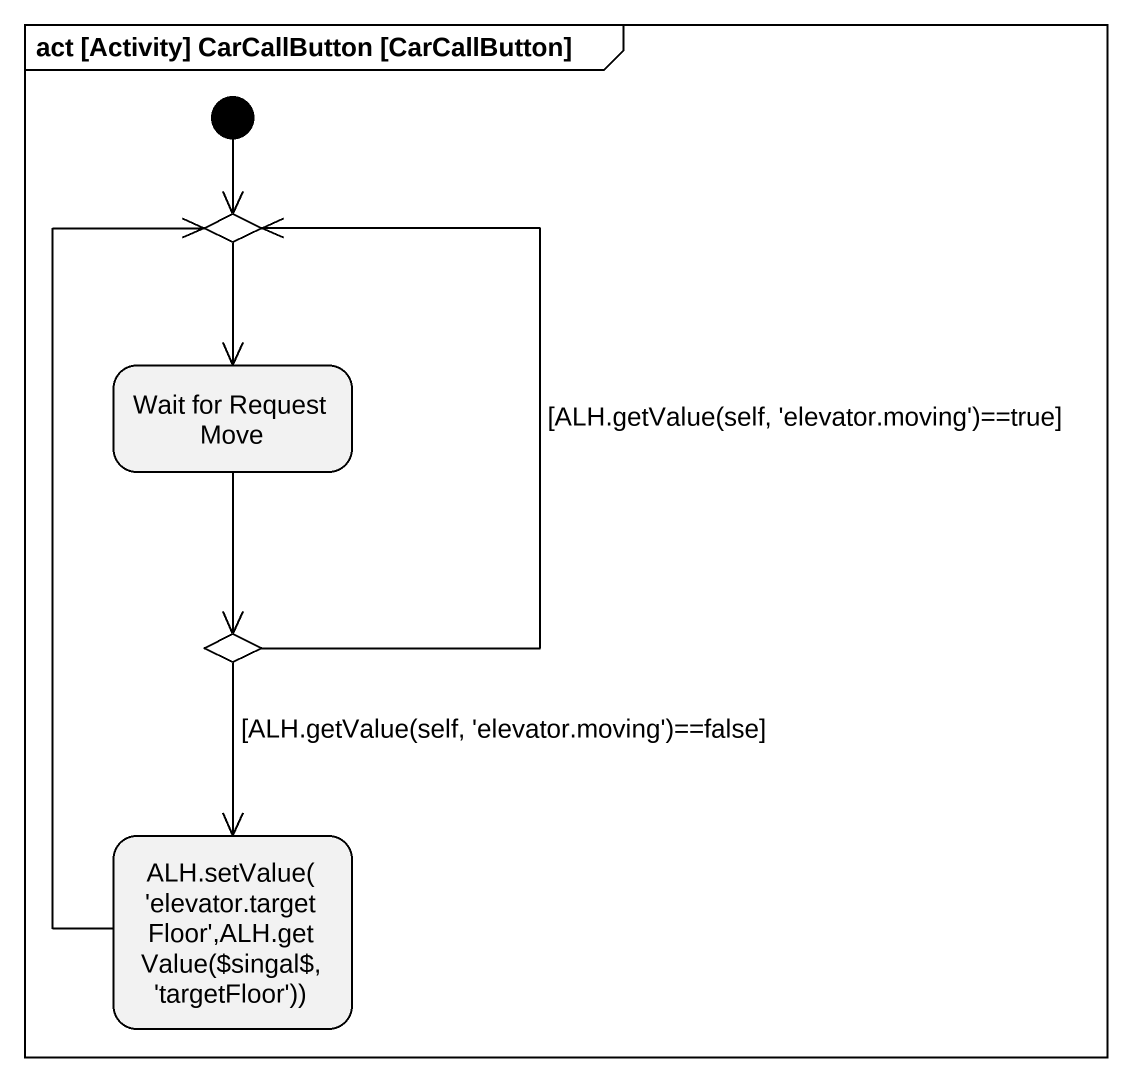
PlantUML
@startuml
mainframe act [Activity] CarCallButton [CarCallButton]
hide empty description
state choice1 <<choice>>
state "Wait for Request Move" as Wait_for_Request_Move
state choice2 <<choice>>
state "ALH.setValue('elevator.targetFloor',ALH.getValue(~$singal$,'targetFloor'))" as ALH_setValue_elevator
[*] --> choice1
choice1 --> Wait_for_Request_Move
Wait_for_Request_Move --> choice2
choice2 -up-> choice1 : [ALH.getValue(self, 'elevator.moving')==true]
choice2 --> ALH_setValue_elevator : [ALH.getValue(self, 'elevator.moving')==false]
ALH_setValue_elevator -up-> choice1
@enduml
